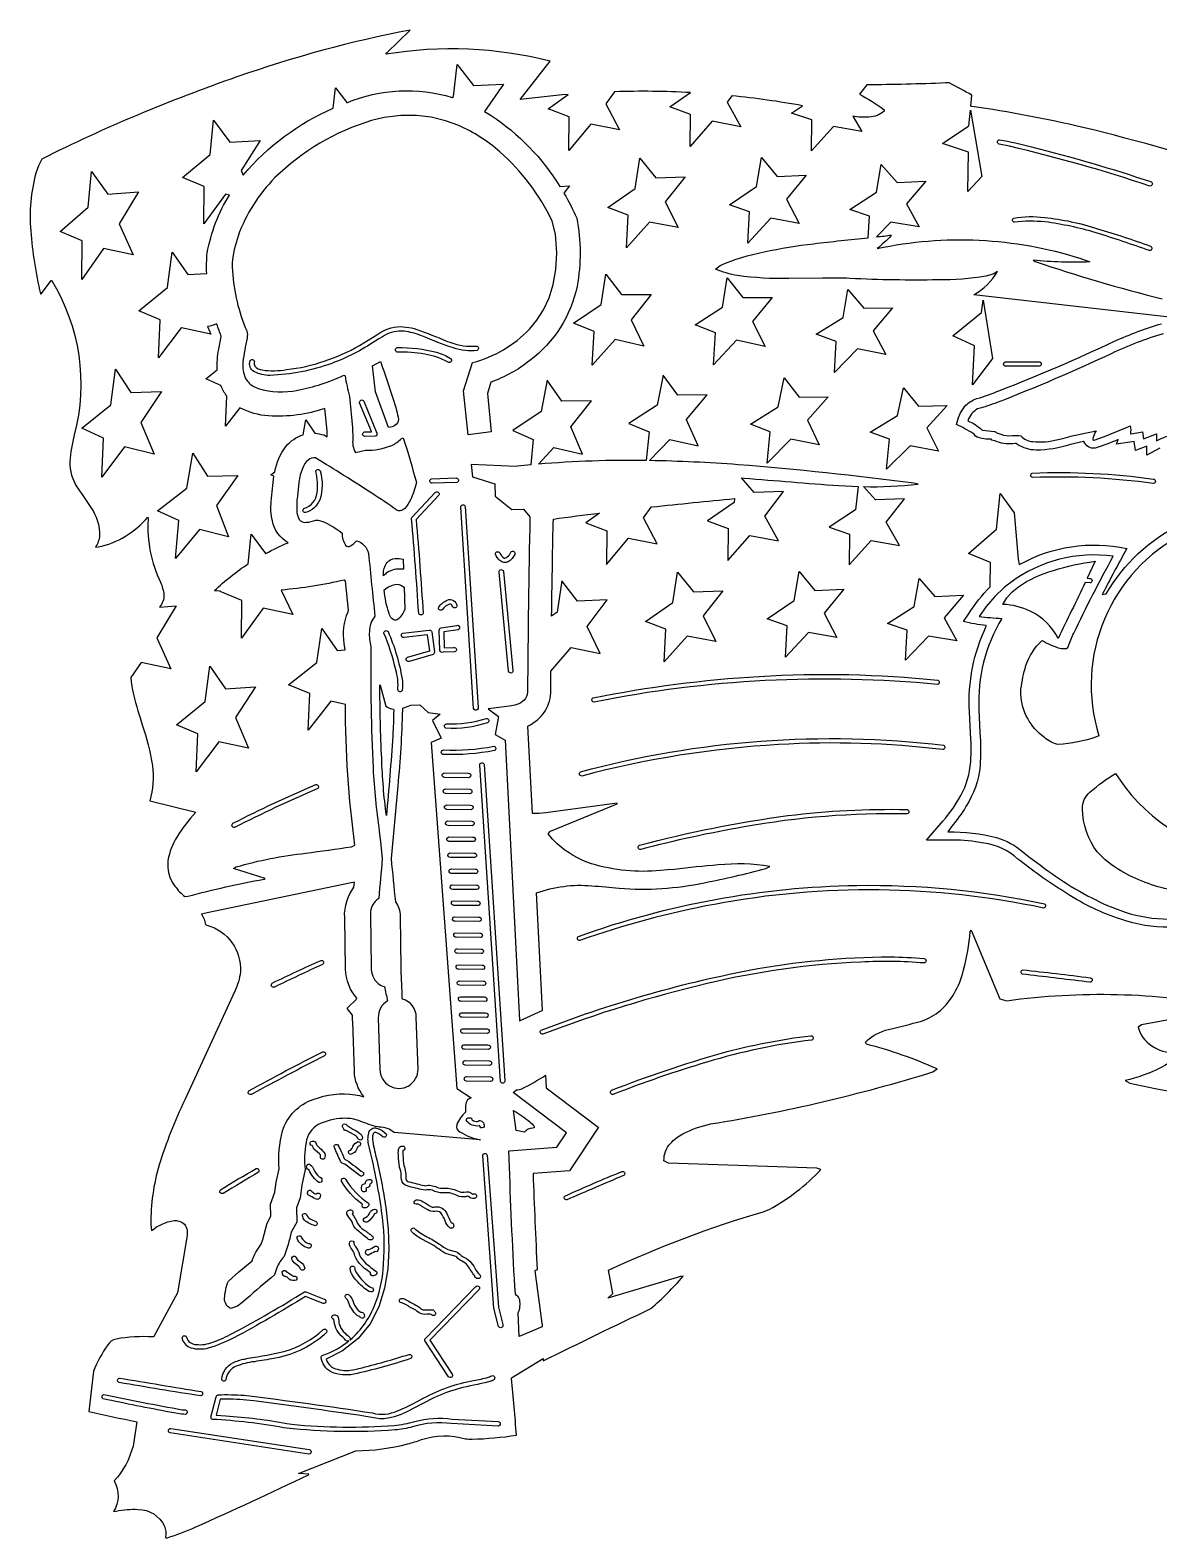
# Model space of a CAD drawing. Extents: x 2 to 38.5, y 1 to 44.3.
# Drawn here: x 4.51 to 20.17, y 0.96 to 21.87 of the extents above; entities that cross this region are included whole.
import ezdxf

# ---------------------------------------------------------------- set-up
doc = ezdxf.new("R2010")
doc.units = 0
doc.linetypes.add('0', pattern=[0])
doc.layers.add('1', color=7, linetype='0')

msp = doc.modelspace()

# ---------------------------------------------------------------- linework, layer by layer
at = {"layer": '1'}
for points in [[(21.4202, 19.85792, 0.020554), (19.11095, 20.519049, 0.021134), (17.570913, 20.810177), (17.556574, 20.814037), (17.571184, 20.965099, 0.010202), (17.258657, 21.13464), (17.204958, 21.134914, -0.008272), (16.114904, 21.108242), (16.011415, 20.97784, -0.044832), (16.355417, 20.762371), (16.356771, 20.745419, -0.17654), (16.143599, 20.661158, -0.073394), (15.922934, 20.674129), (16.046476, 20.461483), (15.654264, 20.530941), (15.652342, 20.53059), (15.345533, 20.19508), (15.351397, 20.621746), (15.069735, 20.717983), (15.221929, 20.818981, 0.020568), (14.243376, 20.957088), (14.177698, 20.870693), (14.36693, 20.527248), (13.970079, 20.60313), (13.663393, 20.253338), (13.6695, 20.699581), (13.382608, 20.803371), (13.669626, 21.001324, 0.021193), (12.616793, 21.013439), (12.494585, 20.845379), (12.68577, 20.483913), (12.285887, 20.564754), (11.979582, 20.200115), (11.985811, 20.665676), (11.694304, 20.776043), (11.971064, 20.975079, 0.016048), (11.306917, 20.90353), (11.723932, 21.438763, 0.101853), (9.443041, 21.533138), (9.459768, 21.551968), (9.780332, 21.867336, 0.037507), (7.379381, 21.218128, 0.033101), (4.672069, 20.080135), (4.624959, 19.984966), (4.590612, 19.883938, 0.09001), (4.520063, 19.083839, 0.041198), (4.65492, 18.209835), (4.665094, 18.210415), (4.805494, 18.400066, -0.205248), (5.122364, 16.253963, 0.046066), (5.061959, 15.886249, 0.149267), (5.165243, 15.521984, -0.004048), (5.389005, 15.190653, -0.133223), (5.474068, 14.860035, -0.136623), (5.414831, 14.696804), (5.452444, 14.699703, 0.16876), (6.143697, 15.114346), (6.147256, 15.081921, 0.128273), (6.318773, 14.210615, -0.061268), (6.366473, 14.035349, -0.201596), (6.304998, 13.865993), (6.534986, 13.882641), (6.266717, 13.441692), (6.463468, 13.010296), (6.051961, 13.095913), (5.904939, 12.887707, 0.051842), (6.005826, 12.428967), (6.035612, 12.331997), (6.06582, 12.235149, -0.043701), (6.206669, 11.66724, -0.096633), (6.171854, 11.17799), (6.808206, 11.020061, 0.04803), (6.543691, 10.676008, 0.091552), (6.422111, 10.3534, 0.198022), (6.518635, 9.996816, 0.064903), (6.654672, 9.850323), (6.697229, 9.855465, -0.020651), (7.754073, 10.093227), (7.768857, 10.103771), (7.329053, 10.242321), (7.366807, 10.262524, -0.044491), (8.332338, 10.452802, 0.00223), (8.969023, 10.542268), (9.016093, 10.563929, -0.032867), (8.882407, 12.516872), (8.68252, 12.559566), (8.365458, 12.158504), (8.389643, 12.666897), (8.095907, 12.788204), (8.09551, 12.789181), (8.488871, 13.098949), (8.554575, 13.567959), (8.770041, 13.266338), (8.881556, 13.272427), (8.866419, 13.360653, -0.141597), (8.920107, 13.801937), (8.92523, 13.82217), (8.883032, 14.226574), (8.867872, 14.240612, -0.035077), (7.992628, 14.102795), (8.15299, 13.762432), (7.744157, 13.849575), (7.440324, 13.437496), (7.446455, 13.958767), (7.144193, 14.082943), (7.148588, 14.086559), (7.070489, 14.09103), (7.069204, 14.094234, -0.050451), (7.536142, 14.46664), (7.57765, 14.878963), (7.775163, 14.611248), (7.778051, 14.609509, -0.020619), (8.087999, 14.75906, -0.215021), (7.869857, 15.063619, -0.090525), (7.855575, 15.33271, -0.018692), (7.891107, 15.680339), (7.847883, 15.700283), (7.902391, 15.740673, -0.114318), (8.05654, 16.092356, -0.138682), (8.297754, 16.257397), (8.33415, 16.464169), (8.457651, 16.276257, -0.053417), (8.583052, 16.253078), (8.630068, 16.22575), (8.627882, 16.311367), (8.598589, 16.621777, -0.099137), (7.818342, 16.517086, -0.105723), (7.42077, 16.630642), (7.218572, 16.375454), (7.238161, 16.791531, -0.062546), (7.153909, 16.937756), (6.945974, 17.032833), (7.106042, 17.15588, -0.061093), (7.12655, 17.442348), (7.162157, 17.618633, -0.010515), (7.09992, 17.790661), (7.093874, 17.793728, -0.037919), (6.971139, 17.756664), (7.015695, 17.65263), (6.607954, 17.739849), (6.606138, 17.738766), (6.292074, 17.323376), (6.291425, 17.32391), (6.31598, 17.847332), (6.315256, 17.848949), (6.018667, 17.973614), (6.018857, 17.974758), (6.4139, 18.299038), (6.415166, 18.301083), (6.480909, 18.786388), (6.696046, 18.476788), (6.959268, 18.493374, -0.034299), (6.966161, 18.778942, -0.092272), (7.273836, 19.580868), (7.222066, 19.591946), (6.917856, 19.180035), (6.923807, 19.701107), (6.622011, 19.825405), (7.007169, 20.1441), (7.055299, 20.621029), (7.281232, 20.315105), (7.702436, 20.338833), (7.435098, 19.919353), (7.465852, 19.854137, -0.117697), (8.714235, 20.784039), (8.744028, 21.068264), (8.900705, 20.862621), (8.903753, 20.861599, -0.172703), (10.36524, 20.934429), (10.38336, 20.94804), (10.431608, 21.389172), (10.658678, 21.101345), (11.074625, 21.116985), (10.811499, 20.739513), (10.857584, 20.712257), (10.903105, 20.684069, -0.108561), (11.856459, 19.701382), (11.98995, 19.706966), (11.91395, 19.605404, -0.029732), (12.090761, 19.260143, -0.097064), (12.095292, 18.315119, -0.180033), (11.441123, 17.28425, -0.079044), (10.901449, 16.985271), (10.85161, 16.829525), (10.906454, 16.297863), (10.905153, 16.297009), (10.585634, 16.255749), (10.52231, 16.864269), (10.647856, 17.257824, 0.139533), (11.43495, 17.720959), (11.537546, 17.845409), (11.629496, 17.988995), (11.707041, 18.152935), (11.76642, 18.338497), (11.803877, 18.546856), (11.815645, 18.779263), (11.797972, 19.036953), (11.751356, 19.219784, 0.098305), (11.025266, 20.180473, 0.076597), (10.454931, 20.54446), (10.269785, 20.611782), (10.07379, 20.659115), (9.867037, 20.683895), (9.649607, 20.683575), (9.421591, 20.65559), (9.246325, 20.613415, 0.121207), (7.90646, 19.821859, 0.108705), (7.394296, 19.012554), (7.339689, 18.826015), (7.316347, 18.691296), (7.314371, 18.635775), (7.314104, 18.580221), (7.315546, 18.524685, 0.08516), (7.515459, 17.695583, -0.123297), (7.518774, 17.596523, 0.015153), (7.460986, 17.260782, 0.133066), (7.499384, 17.03718, 0.143454), (7.610693, 16.925152), (7.674825, 16.89558, 0.128628), (8.223305, 16.875603, 0.065013), (8.860342, 17.08186), (8.877687, 17.073193, 0.021777), (8.939894, 16.787579), (8.982183, 16.352474), (8.987833, 16.203243, 0.173636), (9.021837, 16.009747), (9.160398, 16.041668, 0.102614), (9.525352, 16.108736, 0.083732), (9.66165, 16.202724), (9.685422, 16.214855, -0.005687), (9.869637, 15.592387, -0.042453), (9.78584, 15.35185, -0.06001), (9.706141, 15.233837), (9.681059, 15.21397, -0.277239), (9.598093, 15.20805, 0.014764), (9.250457, 15.444307, 0.007893), (8.468558, 15.935328, 0.22225), (8.368097, 15.905238, 0.148905), (8.291558, 15.799267, 0.076775), (8.238245, 15.596111), (8.216543, 15.403591, 0.046492), (8.209926, 15.178773, 0.105194), (8.242551, 15.080457, 0.273541), (8.340234, 15.041937, 0.094223), (8.474592, 15.073818, -0.10793), (8.600654, 15.039073, -0.063488), (8.836954, 14.891308, 0.140641), (8.884749, 14.72311, 0.347229), (8.955309, 14.71516, 0.056719), (9.038103, 14.786114, -0.281285), (9.203348, 14.611156, 0.001489), (9.292198, 13.739223, 0.165864), (9.215615, 13.526356, 0.085992), (9.236788, 13.314831, 0.014492), (9.266904, 11.631989, 0.020018), (9.351899, 10.760787), (9.37394, 10.566839), (9.395014, 10.372784, 0.003203), (9.346179, 9.826962, 0.245617), (9.228983, 9.604794), (9.239298, 8.871502, 0.217844), (9.335428, 8.644906, 0.124012), (9.427183, 8.604473, 0.013407), (9.467562, 8.40472, 0.269469), (9.33864, 8.170177), (9.362425, 7.455578, 1.0085), (9.890321, 7.459484), (9.866529, 8.17561, 0.336229), (9.67449, 8.430874), (9.670275, 8.444485, 0.012699), (9.655067, 8.83806), (9.655722, 8.851833), (9.645517, 9.580227, 0.17476), (9.581461, 9.777615, -0.001578), (9.521032, 10.377773), (9.613264, 11.387447, 0.018863), (9.677305, 12.439938), (9.680265, 12.46368, 0.051976), (9.775415, 12.503323), (9.79217, 12.505199), (9.91641, 12.509335), (10.031328, 12.402218), (10.198671, 12.379818), (10.091028, 12.293011), (10.209814, 12.046474), (10.073572, 11.98666), (10.427805, 7.1898), (10.625685, 7.058163, 0.248516), (10.568036, 7.015486, 0.158302), (10.547537, 6.930309), (10.54954, 6.860806, 0.114322), (10.429113, 6.689663, 0.394821), (10.471479, 6.587552, 0.086171), (10.755804, 6.478603), (9.558332, 6.577557, 0.189068), (9.353048, 6.654247), (9.331068, 6.656078, -0.042466), (9.08884, 6.737602), (9.051411, 6.749453, 0.091833), (8.849687, 6.775513, 0.104078), (8.506412, 6.689939, 0.231455), (8.337147, 6.439989, 0.079737), (8.324629, 6.064617), (8.278196, 5.846966), (8.254629, 5.673626), (8.203932, 5.532818), (8.210024, 5.337444), (8.132002, 5.197018, -0.037282), (8.031412, 4.859035, 0.086197), (7.930627, 4.703014), (7.901235, 4.605648, 0.012079), (7.507142, 4.268351), (7.448326, 4.219302), (7.388475, 4.17152), (7.292879, 4.138775, -0.309833), (7.206941, 4.279812, -0.083686), (7.26098, 4.518307), (7.405317, 4.646954), (7.588338, 4.800182, -0.083416), (7.71454, 5.02914), (7.739412, 5.095974), (7.796209, 5.321743), (7.850889, 5.420223), (7.845415, 5.585827), (7.90513, 5.750942), (7.92431, 5.890972), (7.963197, 6.074673, -0.080596), (8.010131, 6.601598, -0.237958), (8.437968, 7.03804, -0.128424), (9.017815, 7.104264, -0.037217), (9.136763, 7.073635), (9.134077, 7.082348, -0.155131), (9.007185, 7.42474), (8.984064, 8.11639, -0.028551), (8.983351, 8.205776, -0.057597), (8.908346, 8.302441), (8.910383, 8.309277), (9.038069, 8.429241), (9.043238, 8.440792, -0.173322), (8.883696, 8.842999), (8.872858, 9.563259, -0.173066), (9.001856, 9.982738), (9.007711, 10.049313), (8.96158, 10.042309), (6.967004, 9.625561), (6.88772, 9.605831, -0.099518), (6.944311, 9.465343), (6.962747, 9.454937, -0.354832), (7.426679, 8.806927, -0.078516), (7.349485, 8.541943), (6.65452, 7.033048, 0.034685), (6.300266, 6.130815, 0.073454), (6.184221, 5.304302), (6.195264, 5.218243, -0.143182), (6.507415, 5.35801, -0.165369), (6.635019, 5.323589, -0.25715), (6.686418, 5.152828), (6.556222, 4.357784), (6.224546, 3.749706), (6.215875, 3.745342, 0.05378), (5.702913, 3.715694, 0.196519), (5.586427, 3.633083, 0.056106), (5.388364, 3.270168), (5.323582, 2.712201, 0.007919), (5.988255, 2.568204), (5.937566, 2.231136, -0.12656), (5.675527, 1.747997, -0.277652), (5.667482, 1.321575, -0.056168), (5.968949, 1.354973), (6.009808, 1.352644, -0.286446), (6.372501, 1.121775, -0.148987), (6.386079, 0.966534), (6.391206, 0.958126), (6.414388, 0.959866, 0.033221), (6.79809, 1.106091, 0.0082), (8.370248, 1.831906), (8.376703, 1.839581), (8.232664, 1.851192), (9.029539, 2.164654, 0.058943), (9.747127, 2.260389, 0.020409), (9.938551, 2.321209, -0.149264), (10.5476, 2.333451, 0.050382), (10.639868, 2.327053, 0.030937), (11.254339, 2.381542, 0.010165), (11.184451, 3.168179), (11.186045, 3.179256), (11.626223, 3.446468), (11.627611, 3.41209, -0.004633), (13.119137, 4.137571, 0.038677), (13.566668, 4.585827), (13.53253, 4.582409), (12.523634, 4.281353), (12.591604, 4.346996), (12.533758, 4.669567, -0.03901), (14.675855, 5.479458), (14.759768, 5.51115, 0.078848), (15.478167, 6.065533), (15.421881, 6.085979), (13.362692, 6.154964), (13.30176, 6.188717, -0.200239), (13.391649, 6.427055, -0.10303), (13.562181, 6.559226, -0.075287), (13.948729, 6.697521, 0.035002), (17.029089, 7.419751), (17.088366, 7.460949, 0.04283), (16.108625, 7.803844), (16.094717, 7.833126, -0.129271), (16.41659, 8.009228, 0.010863), (16.873413, 8.124437, 0.185771), (17.324678, 8.505831, 0.074248), (17.456387, 8.835741, 0.044953), (17.548616, 9.366772), (17.564005, 9.387707), (17.961573, 8.431042), (18.054754, 8.406979, -0.080015), (21.126137, 8.334194)], [(20.434078, 17.871761), (17.601294, 18.198284, 0.135907), (17.925322, 18.520382), (17.866362, 18.484112), (17.766714, 18.455502, -0.043797), (17.103718, 18.403894, -0.016883), (15.879972, 18.424019, 0.012513), (15.500517, 18.429699), (15.033876, 18.422283, -0.039933), (14.32268, 18.464153, -0.051845), (14.014383, 18.551403), (14.079153, 18.602703, -0.056965), (14.690327, 18.791769, -0.024715), (15.378414, 18.906019, -0.004273), (16.135365, 18.988325), (16.153177, 19.28973), (15.87974, 19.379757), (15.880022, 19.380856), (16.249506, 19.61845), (16.316061, 20.00433), (16.536654, 19.755077), (16.931211, 19.773678), (16.931768, 19.772747), (16.666014, 19.458996), (16.840631, 19.140499), (16.447077, 19.205227), (16.250841, 19.001431, 0.007839), (16.455225, 19.025188), (16.45001, 19.015789, -0.023744), (16.260439, 18.838085, -0.130694), (19.071371, 18.703548), (19.208143, 18.652569, -0.035997), (18.421835, 18.676815), (18.450092, 18.66003, 0.021593), (20.212959, 18.141354)], [(20.180126, 16.071682), (19.999382, 15.974636), (19.9991, 16.098919), (19.842398, 16.038616), (19.824045, 16.16444), (19.578501, 16.123562), (19.60079, 16.190365, -0.022703), (19.282093, 16.069498, -0.354923), (19.125608, 16.161495), (19.121767, 16.161816), (18.939695, 16.120068, -0.076877), (18.461246, 16.042868, -0.126879), (18.209585, 16.117199), (18.187067, 16.134228), (18.171562, 16.134285, -0.120035), (17.924461, 16.158527, 0.065845), (17.850035, 16.181881), (17.837503, 16.193935), (17.812323, 16.196178, -0.119615), (17.622915, 16.234692), (17.603415, 16.263241), (17.589571, 16.274349, 0.026044), (17.357443, 16.398312, -0.105792), (17.471046, 16.644899, -0.149254), (17.642317, 16.757437, 0.02237), (17.959093, 16.869865, 0.018158), (19.55213, 17.555168, -0.032156), (20.201494, 17.79657, -0.046904)], [(20.223442, 17.656261, 0.036704), (19.513548, 17.384289, -0.016819), (17.922466, 16.702728, -0.017682), (17.652136, 16.614101, 0.191535), (17.516642, 16.449306, -0.085801), (17.70912, 16.326427), (17.720736, 16.320156, 0.033638), (17.880339, 16.302679, -0.111695), (17.918997, 16.282574), (17.97275, 16.264874, 0.134308), (18.133501, 16.244514, -0.066611), (18.253191, 16.240215, 0.197308), (18.415442, 16.1618, 0.087803), (18.766531, 16.188976, -0.021251), (19.296381, 16.309689, 0.115519), (19.248507, 16.19314, 0.41906), (19.269903, 16.181452, 0.01316), (19.769228, 16.37907, -0.102803), (19.77014, 16.270977), (19.780249, 16.269817), (19.936058, 16.295788), (19.950039, 16.198452), (20.130741, 16.267773), (20.130741, 16.170788, -0.051813), (20.284658, 16.236092)], [(20.3097, 9.427761, -0.088581), (19.639172, 9.536787, -0.064494), (18.888096, 9.894919, -0.029073), (18.238779, 10.350735), (18.210024, 10.370785, 0.154434), (17.73646, 10.594211, 0.045605), (17.303064, 10.634609), (16.943232, 10.635494), (17.170641, 10.897213, 0.061468), (17.447771, 11.306416, 0.104282), (17.559202, 11.780543, 0.030486), (17.557985, 12.0303), (17.53903, 12.414576, -0.127938), (17.772253, 13.600628), (17.771009, 13.611752, -0.032514), (17.455946, 13.664028), (17.524469, 13.767666, -0.054085), (17.827745, 14.148403), (17.831591, 14.482311), (17.83095, 14.483288), (17.526396, 14.609142), (17.914938, 14.947781), (17.962881, 15.443295), (18.157946, 15.172451), (18.211756, 14.532024), (18.227499, 14.455044, -0.184121), (19.719143, 14.677032, 0.005911), (19.37985, 14.041622), (19.433134, 14.048992, -0.144741), (20.465927, 15.01733)], [(20.515305, 14.885815, 0.366308), (19.334513, 12.078502), (19.30179, 12.065166, -0.059523), (18.770624, 11.959057, -0.114818), (18.576899, 12.055659, -0.224061), (18.250589, 12.659283), (18.25181, 12.729122, -0.034327), (18.320042, 13.054502, -0.125647), (18.545496, 13.403332, 0.059656), (18.788183, 13.296034, 0.085721), (18.88199, 13.293194), (18.898764, 13.300228), (18.910715, 13.320629, -0.030765), (18.983835, 13.50227, -0.014502), (19.532576, 14.571011, 0.19578), (18.110332, 14.208692), (18.06321, 14.172248), (18.01726, 14.134335), (17.89039, 14.013744), (17.768858, 13.87405), (17.670969, 13.736813, 0.018228), (17.988707, 13.709332, 0.147992), (17.668486, 12.447994), (17.684416, 12.124798, -0.034699), (17.685698, 11.664117, -0.118486), (17.489553, 11.101276, -0.041226), (17.293623, 10.82893), (17.239668, 10.747311, -0.068554), (17.914913, 10.670011, -0.106281), (18.278358, 10.470283), (18.358999, 10.407618), (18.440413, 10.345961), (18.522589, 10.28532, 0.054821), (19.40885, 9.747555), (19.550577, 9.688595), (19.696035, 9.637234, 0.081301), (20.299782, 9.53941)], [(20.332981, 9.942796, -0.078746), (19.639214, 10.207188, -0.07918), (19.308298, 10.472164, -0.150491), (19.105337, 11.067837, -0.232774), (19.210081, 11.300793, -0.036623), (19.563219, 11.559872), (19.694658, 11.374935, 0.240228), (21.611149, 10.427639)], [(21.210579, 8.306255), (19.925564, 8.071026), (19.879004, 8.040859), (19.896097, 7.98637), (19.920494, 7.935467, 0.334772), (20.514912, 7.70631)], [(20.629528, 7.763714, -0.114134), (19.69729, 7.29858), (19.763033, 7.2635), (20.112816, 7.190029, 0.033357), (22.97662, 6.846399, 0.01392)]]:
    msp.add_lwpolyline(points, format="xyb", dxfattribs=at)
for points in [[(17.516771, 20.530178), (17.530233, 20.541897), (17.551203, 20.758617), (17.709719, 19.83926), (17.516726, 19.627773), (17.524748, 20.174328), (17.165243, 20.296947)], [(12.903002, 19.672436), (12.96879, 20.091106), (13.186831, 19.818691), (13.593451, 19.835217), (13.320253, 19.484844), (13.497458, 19.129223), (13.098967, 19.206402), (12.780703, 18.848934), (12.805548, 19.30267), (12.521315, 19.408428)], [(14.585932, 19.697826), (14.651896, 20.099728), (14.870993, 19.838604), (15.272779, 19.855648), (15.002569, 19.523342), (15.178591, 19.186398), (14.782667, 19.257961), (14.464113, 18.914211), (14.488974, 19.348644), (14.209318, 19.447124)], [(4.927099, 19.073391), (5.315668, 19.411816), (5.36371, 19.908321), (5.589151, 19.59425), (6.012708, 19.624889), (5.744031, 19.183575), (5.941209, 18.752102), (5.529073, 18.838238), (5.226148, 18.407818), (5.232355, 18.947308)], [(12.429117, 18.062328), (12.494352, 18.484219), (12.711161, 18.200146), (13.122622, 18.202267), (12.846743, 17.851269), (13.023336, 17.483471), (12.626566, 17.576443), (12.306757, 17.221767), (12.331633, 17.686184), (12.045073, 17.805462)], [(14.111097, 18.026073), (14.176535, 18.431301), (14.394327, 18.158489), (14.801195, 18.161282), (14.528124, 17.828228), (14.703581, 17.479061), (14.309355, 17.566341), (13.989199, 17.22543), (14.014093, 17.670544), (13.731894, 17.782299)], [(15.412603, 17.650967), (15.786474, 17.882854), (15.852118, 18.27174), (16.071093, 18.010723), (16.472731, 18.015423), (16.202826, 17.699642), (16.377123, 17.369366), (15.985388, 17.449825), (15.665068, 17.121838), (15.68997, 17.547527)], [(17.305536, 17.627132), (17.705011, 17.949978), (17.727697, 18.122433), (17.857119, 17.312328), (17.581293, 16.947704), (17.605963, 17.488079)], [(6.331258, 16.856701), (6.047506, 16.425411), (6.228944, 15.985744), (5.821371, 16.088604), (5.504495, 15.669735), (5.52918, 16.210079), (5.228746, 16.349133), (5.62821, 16.671978), (5.69317, 17.165859), (5.907079, 16.843029)], [(15.454828, 16.114666), (15.061876, 16.197201), (14.730997, 15.862148), (14.774164, 16.295589), (14.499365, 16.402111), (14.885931, 16.643215), (14.969152, 17.044415), (15.176615, 16.77705), (15.576811, 16.783672), (15.293463, 16.458538)], [(16.160475, 16.291058), (16.541376, 16.521282), (16.624907, 16.906811), (16.833559, 16.651592), (17.2279, 16.660992), (16.948324, 16.352383), (17.108805, 16.027294), (16.717882, 16.102139), (16.387182, 15.779232), (16.430353, 16.193401)], [(6.685949, 15.514095), (6.768201, 15.998852), (6.971342, 15.68005), (7.39129, 15.690441), (7.095312, 15.273388), (7.261243, 14.840511), (6.857366, 14.944378), (6.528314, 14.537884), (6.571378, 15.064861), (6.278234, 15.20277)], [(14.019934, 13.38702), (13.621447, 13.464184), (13.303175, 13.106701), (13.328032, 13.560421), (13.043768, 13.666225), (13.425455, 13.930248), (13.491251, 14.348888), (13.709295, 14.076458), (14.115908, 14.092968), (13.842718, 13.742657)], [(15.701056, 13.444164), (15.305136, 13.515743), (14.986567, 13.171978), (15.011435, 13.60638), (14.731771, 13.704906), (15.108374, 13.955608), (15.174356, 14.35751), (15.393446, 14.096386), (15.795248, 14.11343), (15.525038, 13.781124)], [(17.363073, 13.398281), (16.969687, 13.463161), (16.650995, 13.132198), (16.675829, 13.547436), (16.401247, 13.637829), (16.772299, 13.876415), (16.838522, 14.262112), (17.058798, 14.012814), (17.455065, 14.031506), (17.188208, 13.716488)], [(7.218004, 12.734539), (7.637796, 12.761028), (7.356439, 12.334698), (7.538248, 11.910229), (7.129571, 11.997814), (6.813821, 11.580212), (6.838521, 12.10635), (6.540346, 12.231731), (6.937459, 12.557735), (7.002904, 13.044857)]]:
    msp.add_lwpolyline(points, close=True, dxfattribs=at)
for points in [[(17.951216, 20.286892, -0.831164), (17.952845, 20.348322, -0.020568), (18.400909, 20.247704, -0.020295), (20.06296, 19.761881, -0.741687), (20.041889, 19.705929, 0.022785), (18.09506, 20.256145)], [(20.048168, 18.871365, -0.837521), (20.036442, 18.810925, 0.00766), (19.294403, 19.05764, 0.039732), (18.585011, 19.208469, 0.056059), (18.162306, 19.202978, -0.749495), (18.152605, 19.262188, -0.07057), (18.578234, 19.269938, -0.052521), (19.316023, 19.113686, -0.015595)], [(8.693468, 17.245892, -0.07741), (7.834612, 17.079149, -0.110402), (7.620615, 17.128551, -0.387502), (7.563712, 17.284088, -0.928908), (7.618311, 17.257818), (7.616774, 17.245483), (7.617149, 17.233057, 0.303618), (7.700265, 17.161739), (7.72764, 17.154491, 0.078457), (8.0683, 17.159649, 0.101807), (9.078905, 17.495831), (9.317671, 17.642834), (9.359312, 17.667828), (9.40214, 17.690716, -0.175556), (9.724004, 17.750101, -0.046995), (9.873156, 17.716869, -0.012858), (10.286159, 17.556179), (10.344549, 17.535931, 0.112498), (10.694326, 17.485882, -0.828338), (10.710863, 17.426342, -0.113031), (10.37998, 17.459652), (10.318183, 17.478802, -0.005474), (9.913635, 17.638945, 0.062517), (9.659098, 17.694866, 0.141887), (9.395357, 17.615978), (9.344877, 17.585903), (9.294691, 17.555355, -0.060675)], [(9.982569, 17.373943, 0.044738), (9.602459, 17.403063, -0.803317), (9.602221, 17.464121, -0.074521), (10.147997, 17.399761, -0.065274), (10.341265, 17.315685, -0.937624), (10.307352, 17.263332, 0.091567)], [(9.575304, 16.38728, -0.124742), (9.48295, 16.358166), (9.30065, 16.849895), (9.259993, 17.212124), (9.369307, 17.27116, -0.013954), (9.593387, 16.591318, -0.028011), (9.61856, 16.470335, -0.257032)], [(18.044138, 17.205608, -0.938837), (18.039438, 17.267818), (18.496092, 17.268124, -1.060987), (18.503874, 17.205654)], [(11.252444, 15.817336), (10.628149, 15.844524), (10.645189, 15.674694), (10.954325, 15.573254), (10.959867, 15.406765), (11.189318, 15.219845), (11.355211, 15.225124), (11.441492, 15.117718), (11.441978, 15.115873, 0.003532), (11.409492, 12.68588, -0.308007), (11.258814, 12.514187, -0.070669), (11.159273, 12.494335), (10.863848, 12.457226), (11.00598, 12.350903), (10.958803, 12.099331), (11.100279, 12.020733), (11.297533, 8.136974), (11.298788, 8.127148), (11.6131, 8.272243), (11.614843, 8.273983), (11.53224, 9.901165, -0.109853), (12.299234, 10.000774, -0.014651), (12.678462, 9.967783, 0.072079), (13.861055, 10.043344, 0.020817), (14.712202, 10.242947), (14.771502, 10.269222, 0.067966), (14.053431, 10.289512, 0.012474), (13.4457, 10.228832), (13.350584, 10.220135), (13.255358, 10.212719, -0.09707), (12.295364, 10.30713, -0.102294), (11.820551, 10.582897), (11.75588, 10.649395), (11.696745, 10.722332), (11.727533, 10.758678), (12.6514, 11.13702), (12.65132, 11.144726), (11.66065, 11.012478, -0.035109), (11.476374, 11.001827), (11.414709, 12.21661, 0.296445), (11.734438, 12.716578, -0.008514), (11.734213, 12.97778), (12.014162, 13.304836), (12.41493, 13.223415), (12.237158, 13.595745), (12.237604, 13.597591), (12.512072, 13.964703), (12.101786, 13.947598), (11.884764, 14.230099), (11.818766, 13.79501), (11.743699, 13.74101, -0.00101), (11.764253, 15.025702), (11.767827, 15.086559, -0.005848), (12.407086, 15.170681), (12.217085, 15.034023), (12.508287, 14.922955), (12.502069, 14.457882), (12.808306, 14.822445), (13.207628, 14.741848), (13.017122, 15.103405), (13.126024, 15.253033), (13.133146, 15.254904, -0.002979), (14.280683, 15.370656), (14.274176, 15.315807), (13.905298, 15.060925), (14.192118, 14.957256), (14.18585, 14.510906), (14.492292, 14.860638), (14.889456, 14.785412), (14.699869, 15.128063), (14.959341, 15.469418), (14.551878, 15.455669), (14.377726, 15.657818), (14.411745, 15.656307, 0.002853), (15.725706, 15.550961), (15.913858, 15.541531), (15.995951, 15.538754), (15.956022, 15.217236), (15.592489, 14.975964), (15.874254, 14.878735), (15.868052, 14.452221), (16.17531, 14.78886), (16.568827, 14.718639), (16.381327, 15.043331), (16.637529, 15.366329), (16.234396, 15.351757), (16.06753, 15.536861, 0.034865), (16.825655, 15.571667), (16.765797, 15.585675, 0.011188), (14.330483, 15.841287, 0.013456), (13.101942, 15.898036), (13.381807, 16.192501), (13.776472, 16.103481), (13.615232, 16.464748), (13.615164, 16.466579), (13.90119, 16.808575), (13.49589, 16.803631), (13.28977, 17.082333), (13.205904, 16.664715), (12.814978, 16.411938), (13.094168, 16.297375), (13.056165, 15.89889, 0.024654), (11.559664, 15.848018), (11.773611, 16.081692), (12.170591, 15.98727), (12.007677, 16.367275), (12.296144, 16.727505), (11.887041, 16.723186), (11.681742, 17.012691), (11.599092, 16.579601), (11.203424, 16.313137), (11.486029, 16.191586), (11.453615, 15.837917), (11.271946, 15.819744)], [(9.320395, 16.28001, -0.479169), (9.296526, 16.23756), (9.153818, 16.23254, -0.957842), (9.148668, 16.294781), (9.244066, 16.298092), (9.243792, 16.301754), (9.080347, 16.697292, -0.887131), (9.13656, 16.723568)], [(8.531656, 15.754147, -0.154719), (8.526626, 15.352454, -0.234591), (8.32748, 15.176671, -0.746645), (8.307985, 15.233349, 0.302951), (8.490156, 15.454037, 0.093773), (8.471678, 15.745595, -0.763227)], [(20.090626, 15.642529, -0.869476), (20.089252, 15.580654, 0.042847), (18.415159, 15.66393, -0.783241), (18.40764, 15.724222, -0.044628)], [(10.418688, 15.657299, -0.902791), (10.427038, 15.595653), (10.08758, 15.583721, -0.903372), (10.079229, 15.645366)], [(9.799654, 15.089687, -0.154883), (9.804476, 15.108013), (10.126966, 15.453503, -0.985037), (10.178942, 15.418179), (9.863552, 15.080471, -0.006464), (9.960534, 13.782548, -0.814095), (9.89934, 13.781338, 0.006983)], [(10.484289, 15.252407, -0.918232), (10.545992, 15.260876), (10.722479, 12.474667, -1.005628), (10.661306, 12.459042)], [(11.231756, 14.595379, -0.12929), (11.142673, 14.493227, -0.323936), (11.024497, 14.512895, -0.141718), (10.964801, 14.599465, -0.980575), (11.027758, 14.606968, 0.157823), (11.08446, 14.546509, 0.294923), (11.127109, 14.56146, 0.110899), (11.179441, 14.629116, -0.911974)], [(9.412523, 14.299129), (9.412042, 14.31907, -0.179249), (9.462167, 14.483719, -0.215933), (9.571267, 14.539457, -0.111979), (9.682768, 14.530453), (9.687391, 14.391644), (9.664594, 14.392951, 0.158562), (9.464486, 14.346179, 0.069023)], [(19.170397, 14.266888), (19.205267, 14.263622, -0.980786), (19.210913, 14.200892), (19.141703, 14.2068, -0.002776), (18.767979, 13.431164, 0.171955), (18.381271, 13.808015, 0.103997), (18.003153, 13.903973), (18.055788, 13.993969), (18.127989, 14.075085), (18.216303, 14.147701, -0.080771), (18.703922, 14.373718, -0.043797), (19.282492, 14.501919)], [(11.076166, 14.361736), (11.205942, 12.985729, -0.941848), (11.144281, 12.976177), (11.014624, 14.351986, -0.923573)], [(9.695742, 14.140545), (9.705873, 13.836391, -0.130393), (9.607586, 13.692839, -0.389758), (9.528358, 13.707449, -0.136585), (9.48958, 13.776958, -0.054931), (9.419001, 14.104778, -0.165839), (9.599065, 14.18218, -0.186065)], [(10.229261, 13.832653, -0.857637), (10.176844, 13.865322, -0.130979), (10.294043, 13.963512, -0.492502), (10.430092, 13.884123, -0.695422), (10.373382, 13.869381), (10.360201, 13.893154, 0.333032), (10.326029, 13.908215, 0.135839)], [(10.23665, 13.239147, -0.437647), (10.194281, 13.264278), (10.184511, 13.547512, -0.353732), (10.209078, 13.578167), (10.426294, 13.612743, -1.022296), (10.445673, 13.552807), (10.247911, 13.521114), (10.255121, 13.304409), (10.257471, 13.302364), (10.38555, 13.306652, -0.994769), (10.397478, 13.244884)], [(9.474016, 13.526119, -0.062559), (9.669317, 12.870129, -0.072229), (9.669662, 12.711315, -0.76063), (9.609881, 12.718639, 0.094493), (9.581511, 12.997735, 0.04156), (9.416887, 13.504825, -0.799028)], [(10.117361, 13.247234, -0.366457), (10.100355, 13.209332), (9.765936, 13.113369, -0.931064), (9.743387, 13.171505), (10.052313, 13.260189), (10.023329, 13.478817), (10.018984, 13.479458), (9.69776, 13.443951, -0.96823), (9.680899, 13.504436), (10.045496, 13.545269, -0.391746), (10.080553, 13.521374)], [(9.540271, 12.082745, -0.007138), (9.451197, 10.976559, -0.024123), (9.38647, 11.76504, -0.012246), (9.361284, 12.789409), (9.366728, 12.784679), (9.444864, 12.493633, 0.141815), (9.547941, 12.45155), (9.552588, 12.426571, -0.015322)], [(14.623789, 12.905482, -0.040776), (17.100668, 12.851652, -0.719708), (17.098951, 12.792417, 0.073859), (12.331128, 12.548545, -0.79684), (12.320848, 12.608578, -0.034607)], [(10.283796, 12.247021, 0.089869), (10.838067, 12.321072, -0.830193), (10.855536, 12.262173, -0.096966), (10.27741, 12.186088, -0.780162)], [(10.249887, 11.821758, -1.03144), (10.24151, 11.88435, 0.056756), (10.940398, 11.935202, -0.769262), (10.950426, 11.875622, -0.056533)], [(14.89142, 11.95985, 0.050444), (12.161207, 11.523397, -0.741913), (12.143648, 11.580578, -0.095829), (17.177437, 11.950146, -0.788398), (17.168543, 11.890024, 0.044269)], [(10.259741, 11.502987, -1.00423), (10.252428, 11.565334), (10.586363, 11.561977, -1.00423), (10.593676, 11.49963)], [(11.09411, 7.300274, -0.960026), (11.032935, 7.286678), (10.74711, 11.674999, -0.904079), (10.80863, 11.684048)], [(7.322803, 10.867612, -0.016979), (8.472815, 11.405124, -0.729391), (8.49949, 11.351926, 0.013699), (7.346866, 10.811114, -0.830594)], [(10.271574, 11.281384, -1), (10.272238, 11.343884), (10.606718, 11.340313, -0.994643), (10.60639, 11.277813)], [(10.291925, 11.059719, -1.00417), (10.284616, 11.122065), (10.618536, 11.118694, -1.00423), (10.625849, 11.056347)], [(10.30802, 10.83807, -1.00423), (10.300707, 10.900417), (10.634634, 10.89706, -1.00423), (10.641947, 10.834713)], [(16.66958, 11.059155, -0.871412), (16.676188, 10.997601, 0.04962), (14.413176, 10.817672, 0.021745), (12.976274, 10.504246, -0.795897), (12.962408, 10.563564, -0.032318), (15.021363, 10.974499, -0.035945)], [(10.324095, 10.616436, -1.00423), (10.31679, 10.678783), (10.650721, 10.675426, -1.00423), (10.658033, 10.61308)], [(10.340185, 10.394802, -1.00423), (10.332872, 10.45715), (10.666807, 10.453777, -1.00423), (10.67412, 10.39143)], [(10.352026, 10.173183, -1), (10.35269, 10.235683), (10.687162, 10.232128, -0.994643), (10.686834, 10.169628)], [(10.37237, 9.951519, -1.004169), (10.365061, 10.013866), (10.698992, 10.010509, -1.00423), (10.706297, 9.948163)], [(14.000768, 9.743664, 0.039022), (12.136109, 9.241776, -0.799838), (12.117079, 9.299709, -0.082826), (15.974914, 10.006587, -0.05664), (18.577734, 9.750895, -0.749652), (18.565557, 9.692137, 0.099083)], [(10.388464, 9.729885, -1.00423), (10.381151, 9.792233), (10.715078, 9.788876, -1.00423), (10.722391, 9.726528)], [(10.404558, 9.508236, -1.00423), (10.397245, 9.570583), (10.731165, 9.567242, -1.00423), (10.738478, 9.504894)], [(10.420645, 9.286587, -1.00423), (10.413332, 9.348934), (10.747259, 9.345592, -1.00423), (10.754572, 9.283246)], [(10.43247, 9.064999, -1), (10.433134, 9.127499), (10.767607, 9.123928, -0.994643), (10.767279, 9.061428)], [(16.906706, 8.992657, -0.906336), (16.908281, 8.930463, 0.03446), (16.032429, 8.943613, 0.048657), (13.900408, 8.64405, 0.034348), (11.620119, 7.9419, -0.746194), (11.596987, 7.997172, -0.044832), (14.480818, 8.830239, -0.04552), (16.441179, 9.014826, -0.018479)], [(7.900033, 8.597408, -0.928373), (7.868845, 8.651362, -0.007781), (8.544715, 8.967209, -0.818399), (8.567202, 8.910213, 0.005441)], [(10.452814, 8.843319, -1.004169), (10.445505, 8.905666), (10.779432, 8.902355, -1.00429), (10.786741, 8.839976)], [(19.211645, 8.725842, -1.040503), (19.206873, 8.663311), (19.156479, 8.671098, -0.00129), (18.274218, 8.776093, -0.754176), (18.278467, 8.836071, -0.003912)], [(10.464655, 8.6217, -1), (10.465319, 8.6842), (10.79978, 8.680645, -0.994522), (10.799452, 8.618145)], [(10.485003, 8.400051, -1.004245), (10.47769, 8.462399), (10.811609, 8.459026, -1.00423), (10.818922, 8.396679)], [(10.501089, 8.178387, -1.00423), (10.493776, 8.240734), (10.827703, 8.237408, -1.00423), (10.835016, 8.17506)], [(10.512918, 7.956783, -0.906852), (10.507471, 8.018718), (10.848051, 8.015728, -0.994643), (10.847723, 7.953229)], [(10.533258, 7.735149, -1.00417), (10.525957, 7.797496), (10.85988, 7.794109, -1.004201), (10.867186, 7.731762)], [(15.338522, 7.921566, -0.908487), (15.349634, 7.860349, 0.045374), (13.896709, 7.555141, 0.021793), (12.594172, 7.106506, -0.816851), (12.575251, 7.164776, -0.024362), (14.100377, 7.681484, -0.036978)], [(7.580789, 7.108807, -0.82467), (7.542333, 7.156582, -0.00887), (8.570903, 7.700113, -0.788604), (8.594324, 7.643993, 0.005329)], [(10.545099, 7.513515, -1), (10.545763, 7.576015), (10.880228, 7.57246, -0.994583), (10.879904, 7.509961)], [(10.89599, 7.288296), (10.561186, 7.291882, -0.994583), (10.56151, 7.354381), (10.896315, 7.350796, -0.994704)], [(11.988981, 6.047924), (11.486041, 6.010159, 0.004333), (11.543041, 4.677164), (11.508295, 4.663418), (11.609449, 3.933666, -0.014679), (11.611898, 3.884289), (11.292688, 3.75108), (11.281435, 4.077862, 0.138068), (11.301392, 4.26088, 0.161211), (11.257998, 4.319897), (11.243204, 4.341885), (11.233892, 4.445309), (11.226003, 4.548847, -0.005276), (11.151108, 6.322649), (11.154146, 6.324993), (11.816412, 6.374706), (11.948133, 6.572735), (11.947878, 6.574337), (11.207743, 7.132839), (11.254354, 7.172726, 0.09818), (11.327715, 7.18478, 0.025042), (11.660566, 7.373211), (11.66947, 7.197933), (12.389776, 6.65472), (12.392675, 6.65144), (11.991819, 6.048809)], [(8.852041, 6.644466, -1.207188), (8.902061, 6.683454, 0.082283), (9.017408, 6.613512, -0.065097), (9.099447, 6.551189), (9.114763, 6.525707, -1.233184), (9.056842, 6.501003, 0.173152), (9.003687, 6.547726), (8.894609, 6.607769, -0.436258), (8.85821, 6.635845)], [(10.808508, 6.680874, -1.114963), (10.745245, 6.674404), (10.737097, 6.671337, -0.262188), (10.563981, 6.738654, -0.630266), (10.599749, 6.783229, -0.445708), (10.639959, 6.753277, 0.180348), (10.716833, 6.730328), (10.724197, 6.736949, -0.4035), (10.774726, 6.735416, -0.191717)], [(11.252794, 6.606487), (11.215834, 6.882793, -0.031349), (11.440876, 6.729314, -0.048693), (11.4988, 6.665279), (11.503016, 6.646114), (11.480692, 6.640759, 0.236016), (11.364981, 6.582333)], [(8.723822, 3.98933, -0.982549), (8.726818, 4.05054, -0.18892), (8.774046, 4.035992, -0.101144), (8.790422, 3.946758, 0.190759), (8.917273, 3.762829), (8.935503, 3.747677, -0.455006), (8.944632, 3.700756), (8.981399, 3.732678, 0.119084), (9.31083, 4.239763, 0.072026), (9.412017, 4.751823, 0.055566), (9.385083, 5.492386, 0.027484), (9.204016, 6.419031, -0.12939), (9.21186, 6.593941, -0.408925), (9.333837, 6.635341, -0.121402), (9.447031, 6.56164, -0.79212), (9.404158, 6.518475, 0.114535), (9.297289, 6.582642, 0.404135), (9.26746, 6.55692, 0.145095), (9.263915, 6.456515, 0.032251), (9.31825, 6.201495, -0.022126), (9.448122, 5.50198), (9.474688, 5.23698), (9.483961, 4.963238), (9.46995, 4.688137), (9.42668, 4.419048), (9.348158, 4.163296), (9.228399, 3.928265), (9.061422, 3.721294), (8.841238, 3.54977), (8.616896, 3.435436, 0.271935), (8.77247, 3.295399, 0.127524), (9.014776, 3.29443), (9.071319, 3.306134, 0.01727), (9.767592, 3.502779, -0.864026), (9.786703, 3.443707, -0.024182), (8.998175, 3.227352, -0.151602), (8.691698, 3.257871, -0.255856), (8.547622, 3.466088, -0.183695), (8.559656, 3.48489, 0.086583), (8.929688, 3.690635, -0.489118), (8.871893, 3.71899, -0.169284), (8.729502, 3.928265)], [(8.420683, 6.397274, -1.190062), (8.439112, 6.457303, -0.415213), (8.477957, 6.424145, 0.150997), (8.505953, 6.384253, -0.00149), (8.584396, 6.308318, -0.295484), (8.591364, 6.216841, -0.802765), (8.53933, 6.25021, 0.244246), (8.524084, 6.281857), (8.465357, 6.33511, -0.118314)], [(8.729853, 6.372433, -0.781306), (8.778971, 6.408017, -0.030018), (8.867918, 6.217022, 0.230141), (8.900255, 6.196392, -0.013415), (9.131782, 6.022744, -0.802939), (9.087435, 5.980618), (8.873121, 6.140087, -0.250131), (8.815271, 6.182934, -0.00802)], [(9.058912, 6.452953, -0.964397), (9.070224, 6.391906, 0.257527), (9.042632, 6.351867, -0.23654), (8.955684, 6.275489, -0.884064), (8.948586, 6.336413, 0.227631), (8.987551, 6.384212, -0.261873)], [(9.617144, 6.26582, -0.099689), (9.627512, 6.369241), (9.6329, 6.37613, -0.224578), (9.686952, 6.38889, -0.783573), (9.681295, 6.327999, 0.087758), (9.680956, 6.264144, 0.024306), (9.692957, 6.120464, -0.109041), (9.721014, 5.938399, 0.37843), (9.764986, 5.89584, 0.004584), (9.980223, 5.842403), (9.988482, 5.841991, -0.190884), (10.14924, 5.819214, 0.121655), (10.256785, 5.80852, -0.122136), (10.437944, 5.76939, 0.126807), (10.5315, 5.750149, -0.283629), (10.650393, 5.725582), (10.654154, 5.725201, -1.32004), (10.6699, 5.665401, -0.270126), (10.591234, 5.690044, 0.239715), (10.552799, 5.689721, -0.149455), (10.432692, 5.704815), (10.408709, 5.713482, 0.156732), (10.237232, 5.742092, -0.11569), (10.089096, 5.778553, 0.13258), (9.987146, 5.779339), (9.937865, 5.788455, -0.025338), (9.713827, 5.848873), (9.685339, 5.870022, -0.188722), (9.658043, 5.989497, 0.084425), (9.634745, 6.097103, -0.029893)], [(11.066343, 3.914776, -0.993031), (11.008215, 3.891048), (10.943129, 4.142727), (10.788561, 6.255901, -0.920853), (10.850103, 6.265514), (11.004503, 4.155025)], [(7.187551, 5.735394, -0.906452), (7.15175, 5.786221, -0.007431), (7.645646, 6.08016, -0.72874), (7.677492, 6.029903, 0.001361)], [(8.347219, 6.099163, -0.767163), (8.396466, 6.133249, -0.174076), (8.444598, 6.064813, 0.098954), (8.518381, 5.966228, -0.410824), (8.557691, 5.921904, -0.588664), (8.512949, 5.88615, -0.120284), (8.378984, 6.059414, -0.380478)], [(9.154135, 5.532619, -0.657099), (9.120802, 5.579494), (9.111406, 5.589886, -0.10133), (8.82921, 5.902431, -0.939086), (8.884684, 5.930904, 0.09971), (9.20153, 5.598224, -0.399633), (9.199707, 5.558614, -0.224935)], [(9.131231, 5.86517), (9.161432, 5.872753, -0.221471), (9.179704, 5.918839, -0.202846), (9.233445, 5.927151, -0.72711), (9.224863, 5.868191), (9.224016, 5.858462, -0.303386), (9.192559, 5.8169), (9.180405, 5.812078), (9.167746, 5.808804), (9.170244, 5.793545, -1.050438), (9.10959, 5.779956, -0.218098), (9.116295, 5.853012), (9.123085, 5.859924)], [(12.717314, 6.038235, -0.799421), (12.749277, 5.98634, 0.002753), (11.953985, 5.645553, -0.725327), (11.92705, 5.698513, -0.009068)], [(8.4802, 5.729519, -0.887616), (8.531637, 5.690044, -0.453988), (8.494719, 5.652691, -0.084987), (8.391569, 5.701366), (8.383196, 5.70248, -0.563321), (8.374394, 5.776835, -0.430131), (8.419508, 5.761445, 0.120033), (8.469801, 5.728527)], [(9.88061, 5.585796, -1.15771), (9.865047, 5.645195, -0.229177), (9.960282, 5.618771, -0.017398), (10.075076, 5.548897, 0.161303), (10.123328, 5.548944, -0.334465), (10.290628, 5.454372, 0.029188), (10.34656, 5.33511), (10.353888, 5.328777, -0.394828), (10.383307, 5.294582, -0.875242), (10.328849, 5.262362, -0.148056), (10.267951, 5.354969, 0.054148), (10.207885, 5.464803, 0.284532), (10.122399, 5.483258, -0.201802), (10.016982, 5.512309, 0.019135), (9.890501, 5.584835)], [(8.287058, 5.424236, -0.916446), (8.34838, 5.430489, 0.192235), (8.41474, 5.372082), (8.47246, 5.347042, -0.789071), (8.463594, 5.286907, -0.124005), (8.314322, 5.365822, -0.129805)], [(8.976835, 5.449001, -0.095603), (9.050421, 5.319571, 0.137429), (9.138999, 5.231638, -0.010991), (9.258954, 5.139791, -0.671159), (9.23173, 5.089413, -0.387504), (9.186895, 5.116177, -0.011983), (9.040066, 5.22979, -0.129002), (8.974771, 5.338589, 0.007388), (8.904932, 5.448589, -0.577778), (8.937098, 5.500546, -0.912203)], [(9.291319, 5.515743, -0.956938), (9.288168, 5.452282), (9.284895, 5.449932, -0.121506), (9.195183, 5.341746, -0.289373), (9.141348, 5.345613, -0.602286), (9.161313, 5.400802, 0.181692), (9.230082, 5.481767, -0.230942)], [(10.677767, 4.697536, 0.06973), (10.751428, 4.602722, -0.662548), (10.719164, 4.554089, -0.481157), (10.677488, 4.589657, -0.015925), (10.578685, 4.733962, 0.121784), (10.494287, 4.797543, -0.086263), (10.427899, 4.849107), (10.414405, 4.858582), (10.400015, 4.866634), (10.323729, 4.887646, -0.116132), (10.206231, 4.942677, 0.003086), (10.108877, 5.010387), (9.945074, 5.099316, -0.065444), (9.800745, 5.205647, -0.742416), (9.836332, 5.253919, 0.068978), (10.014616, 5.134819, -0.01768), (10.188353, 5.032955, 0.091892), (10.303366, 4.958935), (10.387438, 4.934978, -0.163384), (10.46895, 4.891866), (10.488252, 4.876091), (10.508809, 4.861991, -0.164787)], [(8.214384, 5.111004, -1.012265), (8.276145, 5.120809, 0.166754), (8.366339, 5.040295, -1.290703), (8.369802, 4.977322, -0.257345)], [(9.302427, 4.602566), (9.273825, 4.592953, -0.666669), (9.233248, 4.635342, -0.070766), (9.076212, 4.766815, -0.099567), (9.002645, 4.908581, 0.073494), (8.972107, 4.959436, -0.14444), (8.938044, 5.046535, -1.092673), (9.000631, 5.041058, 0.189443), (9.019259, 5.004127, -0.069299), (9.078743, 4.883279, 0.129297), (9.163204, 4.769728, 0.019693), (9.31239, 4.65201, -0.427333)], [(8.141897, 4.82423, -1.13556), (8.202421, 4.839504, 0.126626), (8.220732, 4.81477), (8.269102, 4.776897, -0.195016), (8.31844, 4.699752, -0.882097), (8.257895, 4.69364, 0.117791), (8.236231, 4.722836), (8.187239, 4.76112, -0.155615)], [(9.337934, 4.956097, -0.510282), (9.295744, 4.927793, 0.034147), (9.203479, 4.879326, -0.537414), (9.163873, 4.913525, -0.567306), (9.206423, 4.955273, 0.064789), (9.293633, 5.001627, -0.694374)], [(8.009443, 4.625866, -1.08225), (8.069521, 4.643124, -0.059633), (8.153002, 4.588526), (8.160699, 4.586888), (8.168562, 4.5872, -1.195097), (8.181084, 4.526489, -0.291347), (8.083193, 4.563883, 0.162665), (8.03787, 4.58424, -0.268874)], [(9.149675, 4.41589, -0.086135), (8.968174, 4.622545, -0.181851), (8.953862, 4.710871, -0.869038), (9.011696, 4.690153), (9.013309, 4.677685), (9.01711, 4.665701, 0.113876), (9.222727, 4.440548), (9.241915, 4.431133, -1.067662), (9.23704, 4.368192, -0.106078)], [(10.055395, 3.69833), (10.363581, 3.229809, -0.914276), (10.314871, 3.191067), (9.990221, 3.683681, -0.320417), (9.989874, 3.720181), (10.687494, 4.43771, -1.039038), (10.738626, 4.400845)], [(6.622156, 3.717846, -0.971938), (6.680162, 3.741817, 0.339669), (6.813568, 3.639494, 0.127112), (7.046026, 3.673533, 0.04253), (7.319826, 3.795925, 0.019048), (8.315656, 4.370082, -0.13789), (8.332499, 4.371487), (8.590441, 4.267605, -0.936717), (8.57379, 4.207486), (8.330194, 4.305629, -0.018388), (7.333492, 3.730928, -0.045512), (6.981221, 3.587607, -0.129498), (6.746131, 3.588771, -0.23916)], [(8.889902, 4.28204, -0.876076), (8.926371, 4.332164, -0.147394), (8.996219, 4.217308, 0.098376), (9.070031, 4.102847, 0.131283), (9.122145, 4.08353, -0.278697), (9.142702, 4.051952, -1.184425), (9.084314, 4.02737, -0.163637), (9.01748, 4.06973, -0.110137), (8.915555, 4.250378, 0.088183)], [(10.033541, 4.060574), (10.012117, 4.05827, -0.260538), (9.87549, 4.103146), (9.859385, 4.115002, -0.030715), (9.717044, 4.195967, 0.0607), (9.647333, 4.219802, -0.83208), (9.668982, 4.276611, -0.121458), (9.724844, 4.260921, 0.027138), (9.877752, 4.177441, -0.093935), (9.932168, 4.134444, 0.216405), (9.997097, 4.121725, -0.010969), (10.098027, 4.121648), (10.105694, 4.117868, -0.036788), (10.13461, 4.078754, -0.76745), (10.082465, 4.048645, 0.222568)], [(8.570974, 3.842754, -1.191259), (8.608354, 3.792501), (8.594938, 3.779071, -0.141672), (7.861669, 3.441479, -0.01857), (7.585655, 3.396894, 0.066814), (7.339265, 3.325092, 0.233714), (7.226604, 3.150133, -0.738195), (7.167562, 3.15913, -0.267478), (7.322053, 3.383502, -0.082912), (7.48213, 3.438335), (7.536176, 3.44978, 0.02723), (8.049384, 3.548733, 0.113495)], [(5.74574, 3.113262, -0.789462), (5.747564, 3.174023, 0.000204), (6.884748, 2.986755, -0.725946), (6.878053, 2.927685, -0.006202)], [(11.000772, 2.571026, -0.951069), (11.00062, 2.508664), (10.3547, 2.543118, 0.110592), (9.815723, 2.498322, -0.054577), (9.567686, 2.455105, -0.046134), (8.066919, 2.479473), (8.026545, 2.485958, 0.031215), (7.039481, 2.601076, -0.347525), (7.018331, 2.633526), (7.092447, 2.91592, -0.309818), (7.117387, 2.941738, -0.027431), (7.47896, 2.935207, -0.008726), (9.258791, 2.689831, 0.179469), (9.605965, 2.720565, 0.036426), (9.897131, 2.859493), (9.972673, 2.898449, -0.081661), (10.660234, 3.138165, 0.015481), (10.867887, 3.18559, -0.09812), (10.927432, 3.207362, -0.772989), (10.9326, 3.14647, -0.100818), (10.869116, 3.120892, 0.001767), (10.462621, 3.02957, 0.047621), (10.110876, 2.898754), (9.803747, 2.740795, -0.07544), (9.472186, 2.615879, -0.10179), (9.248358, 2.628109), (9.166064, 2.64214, 0.005376), (7.511069, 2.869327, 0.028147), (7.147726, 2.880444), (7.089384, 2.659496), (7.223924, 2.650051, -0.032869), (8.071955, 2.542416), (8.139631, 2.532787, 0.041616), (9.558358, 2.516129, 0.048269), (9.844535, 2.572118, -0.100533), (10.362047, 2.605221)], [(6.449271, 2.70123, -0.006161), (5.525365, 2.885915, -0.733216), (5.53446, 2.944836, 0.008246), (6.619648, 2.735611), (6.652494, 2.732296, -0.998508), (6.66327, 2.67062, -0.034801)], [(8.381651, 2.182766, -0.903343), (8.376905, 2.120785), (6.454137, 2.412868, -0.9283), (6.459764, 2.474972)]]:
    msp.add_lwpolyline(points, format="xyb", close=True, dxfattribs=at)

doc.saveas('drawing.dxf')
